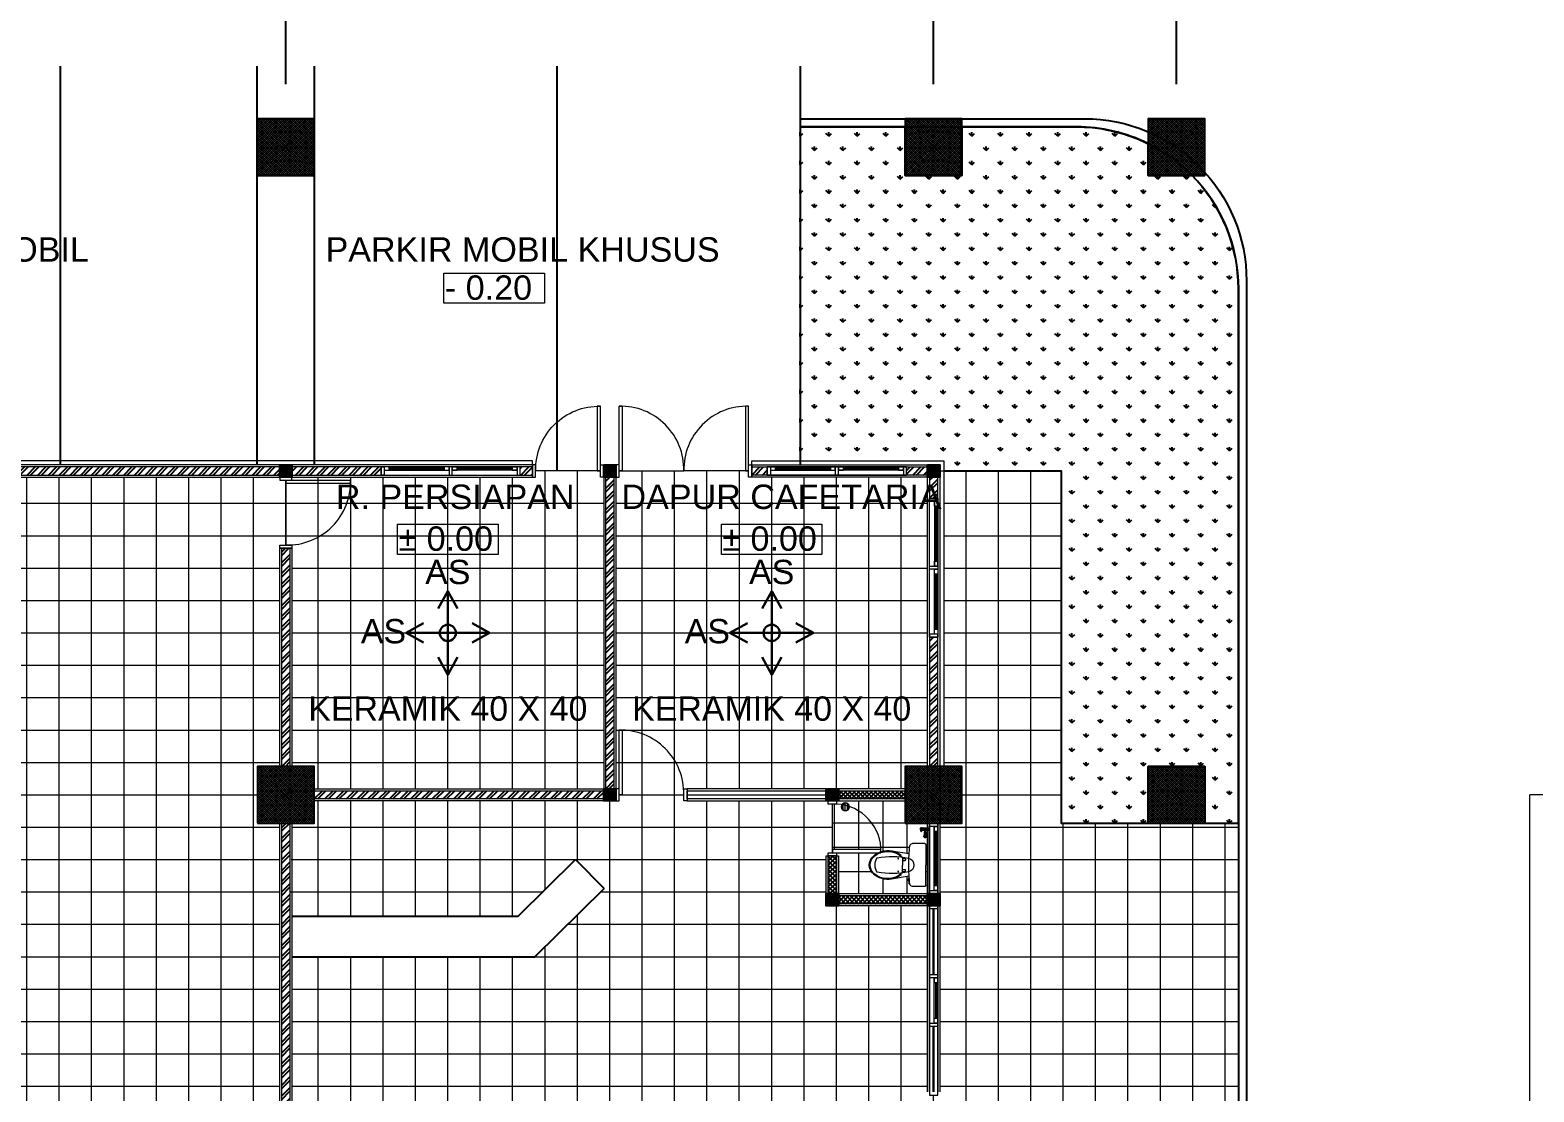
# Model space of a CAD drawing. Header units: inches. Extents: x 249 to 1192, y -18 to 440.
# Drawn here: x 458.35 to 476.92, y 261.92 to 275.04 of the extents above; entities that cross this region are included whole.
import ezdxf

# ---------------------------------------------------------------- set-up
doc = ezdxf.new("R2010")
doc.units = ezdxf.units.IN
doc.header["$MEASUREMENT"] = 0
for name, color, linetype, lineweight in [('ARSIR BETON', 8, 'Continuous', 0), ('DIMENSI', 85, 'Continuous', 20), ('DINDING', 6, 'Continuous', 0), ('DINDING2', 137, 'Continuous', 20), ('KACA', 141, 'Continuous', 30), ('keramik', 31, 'Continuous', 9), ('KERAMIKK', 142, 'Continuous', 5), ('kol', 1, 'Continuous', 30), ('KUSEN', 16, 'Continuous', 15), ('NOT', 7, 'Continuous', 9), ('SANITAIR', 6, 'Continuous', 9), ('TEXT (KET. RUANG)', 7, 'Continuous', 5)]:
    doc.layers.add(name, color=color, linetype=linetype, lineweight=lineweight)
for name, color, linetype in [('ARSIR DINDING', 64, 'Continuous'), ('FURNITURE', 11, 'Continuous'), ('KANSTEEN', 204, 'Continuous'), ('KENDARAAN', 9, 'Continuous'), ('KOLOM', 5, 'Continuous'), ('RUMPUT', 86, 'Continuous')]:
    doc.layers.add(name, color=color, linetype=linetype)
doc.styles.get("Standard").update_dxf_attribs({"font": 'arial.ttf'})
doc.dimstyles.new('UK. GDG PERTEMUAN', dxfattribs={"dimtxt": 0.5, "dimasz": 0.5, "dimexe": 0.5, "dimexo": 0.05, "dimgap": 0.1, "dimtad": 2, "dimdec": 0, "dimlfac": 100, "dimzin": 0, "dimdsep": 46, "dimtxsty": 'Standard', "dimblk": 'OBLIQUE', "dimcen": 0.09, "dimclrd": 8, "dimclre": 256, "dimclrt": 256, "dimadec": 0, "dimazin": 0, "dimtfac": 1, "dimtdec": 0, "dimtofl": 0, "dimtmove": 0, "dimatfit": 3, "dimldrblk": 'OBLIQUE', "dimfxl": 0, "dimtolj": 1, "dimtzin": 0, "dimarcsym": 0})
pattern_1 = [(0, (453.5073, 259.59204), (0, 0.4), []), (90, (453.5073, 259.59204), (-0.4, 2e-17), [])]

# ---------------------------------------------------------------- blocks, each defined once
blk = doc.blocks.new('K1')
at = {"layer": 'ARSIR BETON'}
h = blk.add_hatch(dxfattribs=at)
h.set_pattern_fill('ANSI37', color=256, scale=0.15, style=0)
h.set_pattern_definition([(45, (258.37489, 277.120751), (-0.01325825, 0.01325825), []), (135, (258.37489, 277.120751), (-0.01325825, -0.01325825), [])])
h.paths.add_polyline_path([(259.125, 277.171), (259.125, 277.871), (258.425, 277.871), (258.425, 277.171)])
at = {"layer": 'KOLOM'}
blk.add_lwpolyline([(258.425, 277.171), (259.125, 277.171), (259.125, 277.871), (258.425, 277.871)], close=True, dxfattribs=at)
for points in [[(258.725, 277.571), (258.825, 277.471)], [(258.725, 277.471), (258.825, 277.571)]]:
    blk.add_lwpolyline(points, dxfattribs=at)
blk = doc.blocks.new('ELV. %%p 0.00')
at = {"layer": 'TEXT (KET. RUANG)', "color": 1}
blk.add_lwpolyline([(129.653, 342.974), (130.895, 342.974), (130.895, 342.601), (129.653, 342.601)], close=True, dxfattribs=at)
at = {"layer": 'TEXT (KET. RUANG)'}
blk.add_text('%%P 0.00', height=0.3015, dxfattribs=at).set_placement((129.664, 342.645))
blk = doc.blocks.new('K2')
at = {"layer": 'ARSIR BETON'}
h = blk.add_hatch(dxfattribs=at)
h.set_pattern_fill('ANSI37', color=256, scale=0.1, style=0)
h.set_pattern_definition([(45, (-38.743626, 268.082874), (-0.0088388, 0.0088388), []), (135, (-38.743626, 268.082874), (-0.0088388, -0.0088388), [])])
h.paths.add_polyline_path([(-38.594, 268.233), (-38.744, 268.233), (-38.744, 268.083), (-38.594, 268.083)])
at = {"layer": 'KOLOM'}
blk.add_lwpolyline([(-38.744, 268.083), (-38.594, 268.083), (-38.594, 268.233), (-38.744, 268.233)], close=True, dxfattribs=at)
blk = doc.blocks.new('P1')
for points in [[(-56.664, 234.186), (-56.664, 234.986), (-56.624, 234.986), (-56.624, 234.186), (-56.664, 234.186)], [(-55.064, 234.186), (-55.064, 234.986), (-55.104, 234.986), (-55.104, 234.186), (-55.064, 234.186)], [(-56.664, 234.186), (-55.864, 234.186)], [(-55.064, 234.186), (-55.864, 234.186)]]:
    blk.add_lwpolyline(points)
for points in [[(-56.704, 234.111), (-56.664, 234.111), (-56.664, 234.261), (-56.704, 234.261)], [(-55.024, 234.111), (-55.064, 234.111), (-55.064, 234.261), (-55.024, 234.261)]]:
    blk.add_lwpolyline(points, close=True)
for centre, start, end in [((-56.644, 234.206), 358.5312, 91.4688), ((-55.084, 234.206), 88.5312, 181.4688)]:
    blk.add_arc(centre, 0.78, start, end)
blk = doc.blocks.new('P2')
for points in [[(278.943, 273.059), (278.943, 273.019), (279.093, 273.019), (279.093, 273.059)], [(278.943, 272.178), (278.943, 272.218), (279.093, 272.218), (279.093, 272.178)]]:
    blk.add_lwpolyline(points, close=True)
for points in [[(279.018, 273.019), (279.018, 272.219)], [(279.018, 273.019), (279.818, 273.019), (279.818, 272.979), (279.018, 272.979), (279.018, 273.019)]]:
    blk.add_lwpolyline(points)
blk.add_arc((279.038, 272.999), 0.78, 268.5312, 1.4688)
blk = doc.blocks.new('*X70')
at = {"color": 0}
for p, q in [((-1015, 2418), (-1013, 2418)), ((-1015, 2416), (-1013, 2416)), ((-1015, 2415), (-1013, 2415)), ((-1015, 2414), (-1013, 2414)), ((-1015, 2412), (-1013, 2412)), ((-1015, 2411), (-1013, 2411)), ((-1015, 2410), (-1013, 2410)), ((-1015, 2409), (-1013, 2409)), ((-1015, 2408), (-1013, 2408)), ((-1015, 2406), (-1013, 2406)), ((-1015, 2405), (-1013, 2405))]:
    blk.add_line(p, q, dxfattribs=at)
blk = doc.blocks.new('*X71')
at = {"color": 0}
for p, q in [((1009, 3570), (1016, 3570)), ((1010, 3569), (1017, 3569)), ((1011, 3568), (1017, 3568)), ((1011, 3566), (1018, 3566)), ((1012, 3565), (1018, 3565)), ((1012, 3564), (1018, 3564)), ((1012, 3562), (1018, 3562)), ((1012, 3561), (1019, 3561)), ((1012, 3560), (1019, 3560)), ((1013, 3559), (1019, 3559)), ((1013, 3558), (1019, 3558)), ((1013, 3556), (1019, 3556)), ((1013, 3555), (1019, 3555))]:
    blk.add_line(p, q, dxfattribs=at)
blk = doc.blocks.new('JET SHOWER TOTO 403SV3 ATAS')
for p, q in [((-159, 3064), (-273, 3064)), ((-272, 3071), (-272, 3057)), ((-272, 3071), (-270, 3071)), ((-272, 3057), (-270, 3057)), ((-270, 3071), (-269, 3074)), ((-270, 3071), (-270, 3057)), ((-270, 3057), (-269, 3043)), ((-259, 3084), (-258, 3084)), ((-259, 3034), (-258, 3034)), ((-258, 3084), (-258, 3034)), ((-258, 3069), (-249, 3069)), ((-258, 3059), (-249, 3059)), ((-249, 3070), (-244, 3077)), ((-249, 3070), (-249, 3064)), ((-249, 3057), (-249, 3064)), ((-249, 3057), (-244, 3051)), ((-244, 3075), (-244, 3053)), ((-237, 3076), (-237, 3051)), ((-237, 3075), (-237, 3075)), ((-237, 3075), (-236, 3075)), ((-237, 3052), (-236, 3052)), ((-227, 2967), (-226, 2974)), ((-221, 3064), (-221, 3079)), ((-221, 3064), (-221, 3034)), ((-221, 3034), (-211, 3034)), ((-218, 3025), (-217, 3038)), ((-206, 3039), (-216, 3039)), ((-211, 2958), (-211, 3037)), ((-211, 3034), (-211, 2993)), ((-211, 3013), (-211, 2975)), ((-211, 2968), (-211, 2994)), ((-205, 3075), (-193, 3075)), ((-203, 3025), (-205, 3038)), ((-203, 3075), (-193, 3075)), ((-203, 3052), (-193, 3052)), ((-182, 3018), (-198, 3017)), ((-195, 2967), (-195, 2974)), ((-188, 3085), (-193, 3075)), ((-193, 3075), (-193, 3052)), ((-188, 3042), (-193, 3052)), ((-187, 3058), (-176, 3069)), ((-187, 3069), (-176, 3058)), ((-185, 3086), (-185, 3043)), ((-184, 3088), (-182, 3088)), ((-184, 3040), (-182, 3040)), ((-182, 3102), (-182, 2943)), ((-182, 3074), (-167, 3074)), ((-182, 3073), (-166, 3073)), ((-182, 3054), (-166, 3054)), ((-182, 3053), (-167, 3053)), ((-166, 3073), (-167, 3074)), ((-167, 3074), (-167, 3053)), ((-166, 3054), (-167, 3053)), ((-166, 3073), (-166, 3054)), ((-182, 2970), (-195, 2971))]:
    blk.add_line(p, q)
for points in [[(-237, 3075, 0.114587), (-237, 3076, 0.103766), (-238, 3077, 0.091411), (-239, 3077, 0.084254), (-240, 3078, 0.084254), (-242, 3077, 0.091411), (-243, 3077, 0.103766), (-243, 3076, 0.114587), (-243, 3075, 0.114587), (-243, 3074, 0.103766), (-243, 3073, 0.091411), (-242, 3073, 0.084254), (-240, 3072, 0.084254), (-239, 3073, 0.091411), (-238, 3073, 0.103766), (-237, 3074, 0.114587)], [(-240, 3058, 0.164064), (-239, 3059, 0.105853), (-238, 3060, 0.069292), (-238, 3062, 0.055499), (-237, 3064, 0.055499), (-238, 3066, 0.069292), (-238, 3068, 0.105853), (-239, 3069, 0.164064), (-240, 3069, 0.164064), (-241, 3069, 0.105853), (-242, 3068, 0.069292), (-243, 3066, 0.055499), (-243, 3064, 0.055499), (-243, 3062, 0.069292), (-242, 3060, 0.105853), (-241, 3059, 0.164064)], [(-237, 3052, -0.114587), (-237, 3051, -0.103766), (-238, 3051, -0.091411), (-239, 3050, -0.084254), (-240, 3050, -0.084254), (-242, 3050, -0.091411), (-243, 3051, -0.103766), (-243, 3051, -0.114587), (-243, 3052, -0.114587), (-243, 3053, -0.103766), (-243, 3054, -0.091411), (-242, 3055, -0.084254), (-240, 3055, -0.084254), (-239, 3055, -0.091411), (-238, 3054, -0.103766), (-237, 3053, -0.114587)], [(-225, 2965, 0.244063), (-224, 2964, 0.082589), (-221, 2962, 0.040895), (-216, 2962, 0.030051), (-211, 2961, 0.030051), (-205, 2962, 0.040895), (-201, 2962, 0.082589), (-197, 2964, 0.244063), (-197, 2965, 0.244063), (-197, 2966, 0.082589), (-201, 2968, 0.040895), (-205, 2969, 0.030051), (-211, 2969, 0.030051), (-216, 2969, 0.040895), (-221, 2968, 0.082589), (-224, 2966, 0.244063)], [(-222, 2965, 0.063482), (-221, 2965, 0.076525), (-221, 2965, 0.107139), (-221, 2965, 0.147244), (-221, 2965, 0.147244), (-221, 2965, 0.107139), (-221, 2966, 0.076525), (-221, 2966, 0.063482), (-222, 2966, 0.063482), (-222, 2966, 0.076525), (-222, 2966, 0.107139), (-222, 2965, 0.147244), (-223, 2965, 0.147244), (-222, 2965, 0.107139), (-222, 2965, 0.076525), (-222, 2965, 0.063482)], [(-217, 2967, 0.063482), (-217, 2967, 0.076525), (-216, 2967, 0.107139), (-216, 2967, 0.147244), (-216, 2967, 0.147244), (-216, 2967, 0.107139), (-216, 2968, 0.076525), (-217, 2968, 0.063482), (-217, 2968, 0.063482), (-217, 2968, 0.076525), (-217, 2968, 0.107139), (-218, 2967, 0.147244), (-218, 2967, 0.147244), (-218, 2967, 0.107139), (-217, 2967, 0.076525), (-217, 2967, 0.063482)], [(-216, 2962, 0.063482), (-216, 2962, 0.076525), (-216, 2963, 0.107139), (-216, 2963, 0.147244), (-216, 2963, 0.147244), (-216, 2963, 0.107139), (-216, 2963, 0.076525), (-216, 2963, 0.063482), (-216, 2963, 0.063482), (-217, 2963, 0.076525), (-217, 2963, 0.107139), (-217, 2963, 0.147244), (-217, 2963, 0.147244), (-217, 2963, 0.107139), (-217, 2963, 0.076525), (-217, 2962, 0.063482)], [(-211, 2968, 0.063482), (-210, 2968, 0.076525), (-210, 2968, 0.107139), (-210, 2968, 0.147244), (-210, 2968, 0.147244), (-210, 2968, 0.107139), (-210, 2968, 0.076525), (-210, 2969, 0.063482), (-211, 2969, 0.063482), (-211, 2969, 0.076525), (-211, 2968, 0.107139), (-211, 2968, 0.147244), (-212, 2968, 0.147244), (-211, 2968, 0.107139), (-211, 2968, 0.076525), (-211, 2968, 0.063482)], [(-211, 2965, 0.063482), (-210, 2965, 0.076525), (-210, 2965, 0.107139), (-210, 2965, 0.147244), (-210, 2965, 0.147244), (-210, 2965, 0.107139), (-210, 2965, 0.076525), (-210, 2966, 0.063482), (-211, 2966, 0.063482), (-211, 2966, 0.076525), (-211, 2965, 0.107139), (-212, 2965, 0.147244), (-212, 2965, 0.147244), (-212, 2965, 0.107139), (-211, 2965, 0.076525), (-211, 2965, 0.063482)], [(-211, 2962, 0.063482), (-210, 2962, 0.076525), (-210, 2962, 0.107139), (-210, 2962, 0.147244), (-210, 2962, 0.147244), (-210, 2962, 0.107139), (-210, 2962, 0.076525), (-210, 2963, 0.063482), (-211, 2963, 0.063482), (-211, 2963, 0.076525), (-211, 2962, 0.107139), (-212, 2962, 0.147244), (-212, 2962, 0.147244), (-212, 2962, 0.107139), (-211, 2962, 0.076525), (-211, 2962, 0.063482)], [(-206, 2967, 0.063482), (-205, 2967, 0.076525), (-205, 2967, 0.107139), (-205, 2967, 0.147244), (-205, 2968, 0.147244), (-205, 2968, 0.107139), (-205, 2968, 0.076525), (-205, 2968, 0.063482), (-206, 2968, 0.063482), (-206, 2968, 0.076525), (-206, 2968, 0.107139), (-206, 2968, 0.147244), (-206, 2968, 0.147244), (-206, 2967, 0.107139), (-206, 2967, 0.076525), (-206, 2967, 0.063482)], [(-205, 2962, 0.063482), (-204, 2962, 0.076525), (-204, 2962, 0.107139), (-204, 2963, 0.147244), (-204, 2963, 0.147244), (-204, 2963, 0.107139), (-204, 2963, 0.076525), (-204, 2963, 0.063482), (-205, 2963, 0.063482), (-205, 2963, 0.076525), (-205, 2963, 0.107139), (-205, 2963, 0.147244), (-206, 2963, 0.147244), (-205, 2963, 0.107139), (-205, 2962, 0.076525), (-205, 2962, 0.063482)], [(-200, 2965, 0.063482), (-199, 2965, 0.076525), (-199, 2965, 0.107139), (-199, 2965, 0.147244), (-199, 2965, 0.147244), (-199, 2965, 0.107139), (-199, 2965, 0.076525), (-199, 2966, 0.063482), (-200, 2966, 0.063482), (-200, 2966, 0.076525), (-200, 2965, 0.107139), (-200, 2965, 0.147244), (-200, 2965, 0.147244), (-200, 2965, 0.107139), (-200, 2965, 0.076525), (-200, 2965, 0.063482)]]:
    blk.add_lwpolyline(points, format="xyb", close=True)
for points in [[(-211, 2978, 0.026666), (-217, 2977, 0.036581), (-222, 2977, 0.076377), (-226, 2975, 0.258801), (-226, 2974, 0.258801)], [(-195, 2974, 0.258801), (-196, 2975, 0.076377), (-200, 2977, 0.036581), (-204, 2977, 0.026666), (-211, 2978, 0.026666)], [(-211, 2971, 0.032506), (-217, 2971, 0.043954), (-222, 2970, 0.086557), (-226, 2968, 0.234077), (-227, 2967, 0.2316), (-226, 2965, 0.086557)], [(-211, 2971, -0.032506), (-204, 2971, -0.043954), (-200, 2970, -0.086557), (-196, 2968, -0.234077), (-195, 2967, -0.2316), (-196, 2965, -0.086557)]]:
    blk.add_lwpolyline(points, format="xyb")
for centre, radius, start, end in [((-260, 3064), 13.7, 149.2436, 210.7564), ((-259, 3074), 10, 90, 175.6013), ((-259, 3044), 10, 182.4896, 270), ((-240, 3075), 4.1, 25.3162, 148.8598), ((-240, 3053), 4.1, 211.1402, 334.6838), ((-236, 3085), 10, 270, 282.1793), ((-236, 3042), 10, 77.8207, 90), ((-219, 3008), 69, 77.8207, 102.1793), ((-219, 3119), 69, 257.8207, 282.1793), ((-26, 2981), 200, 169.0492, 182.1525), ((-221, 3018), 2, 99.9639, 169.0492), ((-211, 2961), 60, 79.7178, 99.9639), ((-229, 3026), 11.4, 327.9833, 355.2467), ((-216, 3038), 1, 90, 173.6667), ((-206, 3038), 1, 6.3333, 90), ((-203, 3085), 10, 257.8207, 270), ((-203, 3042), 10, 90, 102.1793), ((-192, 3026), 11.4, 184.7533, 212.0167), ((-201, 3018), 2, 10.9508, 80.0361), ((-395, 2981), 200, 357.8475, 10.9508), ((-184, 3083), 5, 90, 152.5256), ((-184, 3045), 5, 207.4744, 270), ((-216, 2977), 15.5, 231.5493, 261.7809), ((-205, 2977), 15.5, 278.2191, 308.4507)]:
    blk.add_arc(centre, radius, start, end)
at = {"color": 7}
blk.add_blockref('*X70', (744, 653), dxfattribs=at)
at = {"rotation": 90}
blk.add_blockref('*X71', (3344, 1959), dxfattribs=at)
at = {"xscale": -1, "rotation": 270}
blk.add_blockref('*X71', (-3766, 1959), dxfattribs=at)
blk = doc.blocks.new('KLO TOTO C438 ATAS')
for p, q in [((373.9, 174.6), (373.9, 108.7)), ((375.9, 167.7), (375.9, 142.7)), ((377.4, 169.2), (392.6, 169.2)), ((396.6, 156.4), (418.2, 160)), ((401.3, 150.3), (401.3, 148.6)), ((405, 150.6), (401.6, 150.6)), ((405, 152), (405, 142.7)), ((406.9, 153.8), (406.9, 154.9)), ((375.9, 117.7), (375.9, 142.7)), ((401.3, 135.1), (401.3, 136.8)), ((405, 148.3), (401.6, 148.3)), ((405, 137.1), (401.6, 137.1)), ((405, 134.8), (401.6, 134.8)), ((405, 133.4), (405, 142.7)), ((406.9, 131.6), (406.9, 130.5)), ((377.4, 116.2), (392.6, 116.2)), ((395.7, 119.3), (396.5, 119.3)), ((396.1, 123.1), (397.4, 123.1)), ((396.4, 125.8), (397.4, 125.8)), ((396.6, 129), (418.2, 125.4)), ((396.8, 123.1), (396.8, 119.6)), ((397.7, 123.4), (397.7, 125.5))]:
    blk.add_line(p, q)
for centre in [(410.1, 150.7), (410.1, 134.7)]:
    blk.add_circle(centre, 0.55)
for centre, radius, start, end in [((377.4, 167.7), 1.5, 90, 180), ((392.6, 166.2), 3.05, 6.7334, 90), ((399.5, 142.7), 8.88, 104.9108, 180), ((191.4, 142.4), 205.7, 0.0873, 6.7334), ((417.3, 46), 107.2, 79.9791, 100.8031), ((401.6, 150.3), 0.307, 90, 180), ((405.3, 152), 0.307, 134.0644, 180), ((423.1, 133.6), 25.9, 48.6009, 134.0644), ((407.2, 154.9), 0.307, 126.6134, 180), ((423, 133.6), 26.9, 100.3333, 126.6134), ((423, 133.6), 26.9, 48.6516, 100.3333), ((435.7, 150.6), 1, 25.7984, 76.6744), ((419.5, 142.7), 19.1, 360, 25.7984), ((431.6, 142.9), 13.2, 359.2877, 49.9182), ((431.6, 142.9), 14.2, 359.2877, 49.9182), ((399.5, 142.7), 8.88, 180, 255.0892), ((191.4, 143), 205.7, 353.2666, 359.9127), ((417.3, 240), 107.8, 259.2559, 279.9618), ((401.6, 148.6), 0.307, 180, 270), ((401.6, 136.8), 0.307, 90, 180), ((401.6, 135.1), 0.307, 180, 270), ((405.3, 133.4), 0.307, 180, 225.9356), ((423.1, 151.8), 25.9, 225.9356, 311.3991), ((407.2, 130.5), 0.307, 180, 233.3866), ((423, 151.8), 26.9, 233.3866, 259.7059), ((423, 151.8), 26.9, 259.7059, 311.3484), ((435.7, 134.8), 1, 283.3256, 334.2016), ((419.5, 142.7), 19.1, 334.2016, 0), ((431.6, 142.5), 13.2, 310.0818, 0.7123), ((431.6, 142.5), 14.2, 310.0818, 0.7123), ((377.4, 117.7), 1.5, 180, 270), ((392.6, 119.3), 3.05, 270, 353.2666), ((396.5, 119.6), 0.307, 270, 0), ((397.4, 125.5), 0.307, 0, 90), ((397.4, 123.4), 0.307, 270, 0)]:
    blk.add_arc(centre, radius, start, end)
blk = doc.blocks.new('*X38')
at = {"color": 0}
for p, q in [((18.491, 19.193), (18.579, 19.193)), ((18.499, 19.218), (18.572, 19.218)), ((18.499, 19.168), (18.572, 19.168))]:
    blk.add_line(p, q, dxfattribs=at)
blk = doc.blocks.new('SFLOOR')
for radius in [0.05, 0.0442]:
    blk.add_circle((0, 0), radius)
blk.add_blockref('*X38', (-18.535, -19.193))
blk = doc.blocks.new('p toilet')
at = {"layer": 'KUSEN'}
for points in [[(611.218, 191.392), (611.218, 191.992), (611.178, 191.992), (611.178, 191.392)], [(610.618, 191.342), (610.578, 191.342), (610.578, 191.442), (610.618, 191.442)], [(611.258, 191.342), (611.218, 191.342), (611.218, 191.442), (611.258, 191.442)]]:
    blk.add_lwpolyline(points, close=True, dxfattribs=at)
blk.add_lwpolyline([(611.218, 191.392), (610.618, 191.392)], dxfattribs=at)
blk.add_arc((611.198, 191.412), 0.581, 88.0266, 176.9943, dxfattribs=at)
blk = doc.blocks.new('_Oblique')
at = {"color": 0, "linetype": 'ByBlock', "lineweight": -2}
blk.add_line((-0.5, -0.5), (0.5, 0.5), dxfattribs=at)
blk = doc.blocks.new('*D455')
at = {"layer": 'DEFPOINTS', "color": 0}
for p in [(461.507, 276.774), (461.507, 274.32), (469.507, 274.32)]:
    blk.add_point(p, dxfattribs=at)
at = {"layer": 'DIMENSI', "lineweight": -2}
for p, q in [((461.507, 274.37), (461.507, 277.274)), ((469.507, 274.37), (469.507, 277.274))]:
    blk.add_line(p, q, dxfattribs=at)
at = {"layer": 'DIMENSI', "color": 8, "lineweight": -2}
blk.add_line((469.507, 276.774), (461.507, 276.774), dxfattribs=at)
at = {"layer": 'DIMENSI', "color": 8, "lineweight": -2, "xscale": 0.5, "yscale": 0.5, "zscale": 0.5, "rotation": 180}
blk.add_blockref('_Oblique', (461.507, 276.774), dxfattribs=at)
at = {"layer": 'DIMENSI', "color": 8, "lineweight": -2, "xscale": 0.5, "yscale": 0.5, "zscale": 0.5}
blk.add_blockref('_Oblique', (469.507, 276.774), dxfattribs=at)
at = {"layer": 'DIMENSI', "insert": (465.507, 277.129), "char_height": 0.5, "attachment_point": 5}
blk.add_mtext('\\A1;800.0', dxfattribs=at)
blk = doc.blocks.new('*D456')
at = {"layer": 'DEFPOINTS', "color": 0}
for p in [(453.507, 276.774), (453.507, 274.32), (461.507, 274.32)]:
    blk.add_point(p, dxfattribs=at)
at = {"layer": 'DIMENSI', "lineweight": -2}
for p, q in [((453.507, 274.37), (453.507, 277.274)), ((461.507, 274.37), (461.507, 277.274))]:
    blk.add_line(p, q, dxfattribs=at)
at = {"layer": 'DIMENSI', "color": 8, "lineweight": -2}
blk.add_line((461.507, 276.774), (453.507, 276.774), dxfattribs=at)
at = {"layer": 'DIMENSI', "color": 8, "lineweight": -2, "xscale": 0.5, "yscale": 0.5, "zscale": 0.5, "rotation": 180}
blk.add_blockref('_Oblique', (453.507, 276.774), dxfattribs=at)
at = {"layer": 'DIMENSI', "color": 8, "lineweight": -2, "xscale": 0.5, "yscale": 0.5, "zscale": 0.5}
blk.add_blockref('_Oblique', (461.507, 276.774), dxfattribs=at)
at = {"layer": 'DIMENSI', "insert": (457.507, 277.129), "char_height": 0.5, "attachment_point": 5}
blk.add_mtext('\\A1;800.0', dxfattribs=at)
blk = doc.blocks.new('*D457')
at = {"layer": 'DEFPOINTS', "color": 0}
for p in [(480.507, 276.774), (472.507, 274.32), (480.507, 274.32)]:
    blk.add_point(p, dxfattribs=at)
at = {"layer": 'DIMENSI', "lineweight": -2}
for p, q in [((472.507, 274.37), (472.507, 277.274)), ((480.507, 274.37), (480.507, 277.274))]:
    blk.add_line(p, q, dxfattribs=at)
at = {"layer": 'DIMENSI', "color": 8, "lineweight": -2}
blk.add_line((472.507, 276.774), (480.507, 276.774), dxfattribs=at)
at = {"layer": 'DIMENSI', "color": 8, "lineweight": -2, "xscale": 0.5, "yscale": 0.5, "zscale": 0.5, "rotation": 180}
blk.add_blockref('_Oblique', (472.507, 276.774), dxfattribs=at)
at = {"layer": 'DIMENSI', "color": 8, "lineweight": -2, "xscale": 0.5, "yscale": 0.5, "zscale": 0.5}
blk.add_blockref('_Oblique', (480.507, 276.774), dxfattribs=at)
at = {"layer": 'DIMENSI', "insert": (476.507, 277.129), "char_height": 0.5, "attachment_point": 5}
blk.add_mtext('\\A1;800.0', dxfattribs=at)
blk = doc.blocks.new('*D459')
at = {"layer": 'DEFPOINTS', "color": 0}
for p in [(469.507, 276.774), (469.507, 274.32), (472.507, 274.32)]:
    blk.add_point(p, dxfattribs=at)
at = {"layer": 'DIMENSI', "lineweight": -2}
for p, q in [((469.507, 274.37), (469.507, 277.274)), ((472.507, 274.37), (472.507, 277.274))]:
    blk.add_line(p, q, dxfattribs=at)
at = {"layer": 'DIMENSI', "color": 8, "lineweight": -2}
blk.add_line((472.507, 276.774), (469.507, 276.774), dxfattribs=at)
at = {"layer": 'DIMENSI', "color": 8, "lineweight": -2, "xscale": 0.5, "yscale": 0.5, "zscale": 0.5, "rotation": 180}
blk.add_blockref('_Oblique', (469.507, 276.774), dxfattribs=at)
at = {"layer": 'DIMENSI', "color": 8, "lineweight": -2, "xscale": 0.5, "yscale": 0.5, "zscale": 0.5}
blk.add_blockref('_Oblique', (472.507, 276.774), dxfattribs=at)
at = {"layer": 'DIMENSI', "insert": (471.007, 277.129), "char_height": 0.5, "attachment_point": 5}
blk.add_mtext('\\A1;300.0', dxfattribs=at)

msp = doc.modelspace()

# ---------------------------------------------------------------- hatches: boundary and pattern name
at = {"layer": 'ARSIR DINDING'}
h = msp.add_hatch(dxfattribs=at)
h.set_pattern_fill('ANSI32', color=256, scale=0.25, style=0)
h.set_pattern_definition([(45, (445.58243, 269.54204), (-0.06629126, 0.06629126), []), (45, (445.62663, 269.54204), (-0.06629126, 0.06629126), [])])
h.paths.add_polyline_path([(464.402, 269.642), (464.402, 269.542), (464.552, 269.542), (464.552, 269.642)])
h.paths.add_polyline_path([(462.6816, 269.542), (462.6816, 269.642), (445.5824, 269.642), (445.5824, 269.542)])
h = msp.add_hatch(dxfattribs=at)
h.set_pattern_fill('ANSI32', color=256, scale=0.25, style=0)
h.set_pattern_definition([(45, (465.45718, 265.66704), (-0.0662913, 0.0662913), []), (45, (465.50137, 265.66704), (-0.0662913, 0.0662913), [])])
h.paths.add_polyline_path([(465.4572, 269.517), (465.5572, 269.517), (465.5572, 265.667), (465.4572, 265.667)])
h = msp.add_hatch(dxfattribs=at)
h.set_pattern_fill('ANSI32', color=256, scale=0.25, style=0)
h.set_pattern_definition([(45, (467.26218, 269.54204), (-0.0662913, 0.0662913), []), (45, (467.30637, 269.54204), (-0.0662913, 0.0662913), [])])
h.paths.add_polyline_path([(467.4526, 269.642), (467.2622, 269.642), (467.2622, 269.542), (467.4526, 269.542)])
h.paths.add_polyline_path([(469.4322, 269.642), (469.173, 269.642), (469.173, 269.542), (469.4322, 269.542)])
h = msp.add_hatch(dxfattribs=at)
h.set_pattern_fill('ANSI32', color=256, scale=0.25, style=0)
h.set_pattern_definition([(45, (469.45718, 265.94255), (-0.0662913, 0.0662913), []), (45, (469.50137, 265.94255), (-0.0662913, 0.0662913), [])])
h.paths.add_polyline_path([(469.5572, 267.5374), (469.4572, 267.5374), (469.4572, 265.9426), (469.5572, 265.9426)])
h.paths.add_polyline_path([(469.5572, 269.517), (469.4572, 269.517), (469.4572, 269.2578), (469.5572, 269.2578)])
h = msp.add_hatch(dxfattribs=at)
h.set_pattern_fill('ANSI32', color=256, scale=0.25, style=0)
h.set_pattern_definition([(45, (461.45718, 265.9423), (-0.0662913, 0.0662913), []), (45, (461.50137, 265.9423), (-0.0662913, 0.0662913), [])])
h.paths.add_polyline_path([(461.4572, 268.6368), (461.5572, 268.6368), (461.5572, 265.9423), (461.4572, 265.9423)])
h = msp.add_hatch(dxfattribs=at)
h.set_pattern_fill('ANSI32', color=256, scale=0.25, style=0)
h.set_pattern_definition([(45, (461.85718, 265.54204), (-0.0662913, 0.0662913), []), (45, (461.90137, 265.54204), (-0.0662913, 0.0662913), [])])
h.paths.add_polyline_path([(461.8572, 265.642), (465.4322, 265.642), (465.4322, 265.542), (461.8572, 265.542)])
h = msp.add_hatch(dxfattribs=at)
h.set_pattern_fill('ANSI37', color=256, scale=0.3, style=0)
h.set_pattern_definition([(45, (468.2066, 264.246787), (-0.0265165, 0.0265165), []), (135, (468.2066, 264.246787), (-0.0265165, -0.0265165), [])])
h.paths.add_polyline_path([(469.4322, 264.2468), (468.3316, 264.2468), (468.3316, 264.3468), (469.4322, 264.3468)])
h.paths.add_polyline_path([(468.3066, 264.3718), (468.2066, 264.3718), (468.2066, 264.837), (468.3066, 264.837)])
h.paths.add_polyline_path([(469.1572, 265.542), (468.3316, 265.542), (468.3316, 265.642), (469.1572, 265.642)])
h = msp.add_hatch(dxfattribs=at)
h.set_pattern_fill('ANSI32', color=256, scale=0.25, style=0)
h.set_pattern_definition([(45, (461.45692, 249.9423), (-0.06629126, 0.06629126), []), (45, (461.50112, 249.9423), (-0.06629126, 0.06629126), [])])
h.paths.add_polyline_path([(465.432, 254.5423), (461.5819, 254.5423), (461.5819, 254.6423), (465.432, 254.6423)])
h.paths.add_polyline_path([(461.5569, 249.9423), (461.4569, 249.9423), (461.4569, 265.2423), (461.5569, 265.2423)])
at = {"layer": 'keramik', "ltscale": 0.1}
h = msp.add_hatch(dxfattribs=at)
h.set_pattern_fill('_USER', color=256, scale=0.4, style=0, double=1, pattern_type=0)
h.set_pattern_definition(pattern_1)
h.paths.add_polyline_path([(469.6322, 269.592), (471.0817, 269.592), (471.0817, 265.2426), (473.2714, 265.2426), (473.2714, 257.9426), (472.1572, 257.9426), (472.1572, 257.3431), (471.0817, 257.3431), (471.0817, 247.2426), (468.3067, 247.2426), (468.3067, 247.0926), (454.9582, 247.0926), (454.9582, 245.8426), (453.8585, 245.8426), (453.8585, 241.1426), (452.9577, 241.1426), (452.9577, 240.9426), (446.0579, 240.9426), (446.0579, 241.1426), (445.1574, 241.1426), (445.1574, 249.242), (445.8574, 249.242), (445.8574, 249.517), (448.0677, 249.517), (448.0677, 249.267), (448.6677, 249.267), (448.6677, 249.517), (448.7077, 249.517), (448.7077, 249.592), (450.3077, 249.592), (450.3077, 249.517), (450.3477, 249.517), (450.3477, 249.267), (450.9477, 249.267), (450.9477, 249.517), (453.1574, 249.517), (453.1574, 249.242), (453.8574, 249.242), (453.8574, 249.517), (456.0673, 249.517), (456.0673, 249.267), (456.6673, 249.267), (456.6673, 249.517), (456.7073, 249.517), (456.7073, 249.592), (458.3073, 249.592), (458.3073, 249.517), (458.3473, 249.517), (458.3473, 249.267), (458.9473, 249.267), (458.9473, 249.517), (461.1572, 249.517), (461.1572, 249.2423), (461.8572, 249.2423), (461.8572, 249.517), (462.8446, 249.517), (462.8446, 249.592), (464.4446, 249.592), (464.4446, 249.517), (466.5321, 249.517), (466.5321, 249.592), (468.1321, 249.592), (468.1321, 249.517), (469.1572, 249.517), (469.1572, 249.2426), (469.8572, 249.2426), (469.8572, 249.9426), (469.5822, 249.9426), (469.5822, 257.2426), (469.8572, 257.2426), (469.8572, 257.9426), (469.5822, 257.9426), (469.5822, 260.2822), (469.5072, 260.2822), (469.5072, 261.8822), (469.5822, 261.8822), (469.5822, 265.2426), (469.8572, 265.2426), (469.8572, 265.9426), (469.6322, 265.9426)])
h = msp.add_hatch(dxfattribs=at)
h.set_pattern_fill('_USER', color=256, scale=0.4, style=0, double=1, pattern_type=0)
h.set_pattern_definition(pattern_1)
h.paths.add_polyline_path([(445.8574, 249.667), (448.7077, 249.667), (448.7077, 249.592), (450.3077, 249.592), (450.3077, 249.667), (453.1574, 249.667), (453.1574, 249.942), (453.8574, 249.942), (453.8574, 249.667), (456.7073, 249.667), (456.7073, 249.592), (458.3073, 249.592), (458.3073, 249.667), (461.1572, 249.667), (461.1572, 249.9423), (461.4319, 249.9423), (461.4319, 257.2423), (461.1572, 257.2423), (461.1572, 257.9423), (461.4319, 257.9423), (461.4319, 265.2423), (461.1572, 265.2423), (461.1572, 265.9423), (461.4322, 265.9423), (461.4322, 268.6768), (461.5072, 268.677), (461.5072, 269.477), (461.4322, 269.477), (461.4322, 269.517), (445.5824, 269.517), (445.5824, 265.942), (445.8574, 265.942), (445.8574, 265.242), (445.5824, 265.242), (445.5824, 257.942), (445.8574, 257.942), (445.8574, 257.242), (445.5824, 257.242), (445.5824, 249.942), (445.8574, 249.942)])
h = msp.add_hatch(dxfattribs=at)
h.set_pattern_fill('_USER', color=256, scale=0.4, style=0, double=1, pattern_type=0)
h.set_pattern_definition([(0, (463.50718, 267.59204), (0, 0.4), []), (90, (463.50718, 267.59204), (-0.4, 2e-17), [])])
h.paths.add_polyline_path([(461.5072, 268.6768), (461.5072, 269.477), (461.5822, 269.477), (461.5822, 269.517), (464.592, 269.517), (464.592, 269.592), (465.3922, 269.592), (465.3922, 269.517), (465.4322, 269.517), (465.4322, 265.667), (461.8572, 265.667), (461.8572, 265.9423), (461.5822, 265.9423), (461.5822, 268.6768)])
h = msp.add_hatch(dxfattribs=at)
h.set_pattern_fill('_USER', color=256, scale=0.4, style=0, double=1, pattern_type=0)
h.set_pattern_definition([(0, (467.50718, 267.59204), (0, 0.4), []), (90, (467.50718, 267.59204), (-0.4, 2e-17), [])])
h.paths.add_polyline_path([(465.5822, 269.517), (465.6222, 269.517), (465.6222, 269.592), (467.2222, 269.592), (467.2222, 269.517), (469.4322, 269.517), (469.4322, 265.9426), (469.1572, 265.9426), (469.1572, 265.667), (466.4224, 265.667), (466.4224, 265.592), (465.6222, 265.592), (465.6222, 265.667), (465.5822, 265.667)])
h = msp.add_hatch(dxfattribs=at)
h.set_pattern_fill('_USER', color=256, scale=0.4, style=0, double=1, pattern_type=0)
h.set_pattern_definition([(0, (465.50705, 257.59204), (0, 0.4), []), (90, (465.50705, 257.59204), (-0.4, 2e-17), [])])
h.paths.add_polyline_path([(461.8572, 265.517), (465.6222, 265.517), (465.6222, 265.592), (466.4224, 265.592), (466.4224, 265.517), (468.2066, 265.517), (468.2066, 265.477), (468.2566, 265.477), (468.2566, 264.877), (468.2066, 264.877), (468.2066, 264.837), (468.1816, 264.837), (468.1816, 264.2218), (469.4322, 264.2218), (469.4322, 261.8822), (469.5072, 261.8822), (469.5072, 260.2822), (469.4322, 260.2822), (469.4322, 257.9426), (469.1572, 257.9426), (469.1572, 257.2426), (469.4322, 257.2426), (469.4322, 249.9426), (469.1572, 249.9426), (469.1572, 249.667), (468.1321, 249.667), (468.1321, 249.592), (466.5321, 249.592), (466.5321, 249.667), (464.4446, 249.667), (464.4446, 249.592), (462.8446, 249.592), (462.8446, 249.667), (461.8572, 249.667), (461.8572, 249.9423), (461.5819, 249.9423), (461.5819, 254.5173), (465.582, 254.5173), (465.582, 254.6673), (461.5819, 254.6673), (461.5819, 257.2423), (461.8572, 257.2423), (461.8572, 257.9423), (461.5819, 257.9423), (461.5819, 263.592), (464.5819, 263.592), (465.4359, 264.4351), (465.0847, 264.7909), (464.3767, 264.092), (461.5569, 264.092), (461.5819, 265.2423), (461.8572, 265.2423)])
at = {"layer": 'RUMPUT'}
h = msp.add_hatch(dxfattribs=at)
h.set_pattern_fill('GRASS', color=256, scale=0.25, style=0)
h.set_pattern_definition([(90, (467.85718, 265.24255), (-0.1767767, 0.1767767), [0.046875, -0.3066784]), (45, (467.85718, 265.24255), (-0.176777, 0.176777), [0.046875, -0.203125]), (135, (467.85718, 265.24255), (-0.176777, -0.176777), [0.046875, -0.203125])])
h.paths.add_polyline_path([(471.0817, 269.592), (471.0817, 265.2426), (472.1572, 265.2426), (472.1572, 265.9426), (472.8572, 265.9426), (472.8572, 265.2426), (473.2714, 265.2426), (473.2714, 271.842, 0.1964078), (472.6992, 273.2426), (472.1572, 273.2426), (472.1572, 273.6352, 0.1152104), (471.2714, 273.842), (469.8572, 273.842), (469.8572, 273.2426), (469.1572, 273.2426), (469.1572, 273.842), (467.8572, 273.842), (467.8572, 269.717), (469.5822, 269.717), (469.6322, 269.717), (469.6322, 269.592)])

# ---------------------------------------------------------------- linework, layer by layer
at = {"layer": 'DINDING'}
msp.add_line((471.0817, 269.592), (471.0817, 265.2426), dxfattribs=at)
for points in [[(464.552, 269.667), (464.552, 269.717), (445.4324, 269.717), (445.3824, 269.717), (445.3824, 249.942)], [(467.2622, 269.667), (467.2622, 269.717), (469.5822, 269.717), (469.6322, 269.717), (469.6322, 265.9426)], [(465.4322, 269.592), (465.4322, 265.592)], [(465.5822, 269.592), (465.5822, 265.592)], [(469.4322, 261.9222), (469.4322, 269.517), (469.5822, 269.517), (469.5822, 261.9222)], [(469.5072, 269.592), (471.0817, 269.592)], [(476.8714, 257.2431), (476.8714, 265.5926)], [(480.1572, 265.5926), (476.8714, 265.5926)], [(473.2714, 257.9426), (473.2714, 265.2426), (471.0817, 265.2426)]]:
    msp.add_lwpolyline(points, dxfattribs=at)
for points in [[(445.5824, 269.517), (464.552, 269.517), (464.552, 269.667), (445.5824, 269.667)], [(467.2622, 269.667), (469.4322, 269.667), (469.4322, 269.517), (467.2622, 269.517)], [(461.5822, 265.9423), (461.4322, 265.9423), (461.4322, 268.6368), (461.5822, 268.6368)], [(465.4322, 265.517), (461.8572, 265.517), (461.8572, 265.667), (465.4322, 265.667)], [(466.4624, 265.517), (469.1572, 265.517), (469.1572, 265.667), (466.4624, 265.667)], [(461.4319, 265.2423), (461.5819, 265.2423), (461.5819, 249.9423), (461.4319, 249.9423)], [(468.3316, 264.3718), (468.1816, 264.3718), (468.1816, 264.837), (468.3316, 264.837)], [(468.3316, 264.3718), (469.4322, 264.3718), (469.4322, 264.2218), (468.3316, 264.2218)]]:
    msp.add_lwpolyline(points, close=True, dxfattribs=at)
at = {"layer": 'DINDING2'}
for points in [[(445.5824, 269.542), (464.552, 269.542), (464.552, 269.642), (445.5824, 269.642)], [(465.4572, 269.517), (465.5572, 269.517), (465.5572, 265.667), (465.4572, 265.667)], [(467.2622, 269.642), (469.4322, 269.642), (469.4322, 269.542), (467.2622, 269.542)], [(469.5572, 269.517), (469.4572, 269.517), (469.4572, 269.2578), (469.5572, 269.2578)], [(461.4572, 268.6368), (461.5572, 268.6368), (461.5572, 265.9423), (461.4572, 265.9423)], [(469.5572, 267.5374), (469.4572, 267.5374), (469.4572, 265.9426), (469.5572, 265.9426)], [(461.8572, 265.642), (465.4322, 265.642), (465.4322, 265.542), (461.8572, 265.542)], [(468.1816, 265.542), (466.4624, 265.542), (466.4624, 265.642), (468.1816, 265.642)], [(469.1572, 265.542), (468.3316, 265.542), (468.3316, 265.642), (469.1572, 265.642)], [(461.5569, 249.9423), (461.4569, 249.9423), (461.4569, 265.2423), (461.5569, 265.2423)], [(469.5572, 264.3718), (469.4572, 264.3718), (469.4572, 265.2426), (469.5572, 265.2426)], [(468.3066, 264.3718), (468.2066, 264.3718), (468.2066, 264.837), (468.3066, 264.837)], [(469.4322, 264.2468), (468.3316, 264.2468), (468.3316, 264.3468), (469.4322, 264.3468)]]:
    msp.add_lwpolyline(points, close=True, dxfattribs=at)
for points in [[(466.4624, 265.592), (468.1816, 265.592)], [(469.4572, 261.9222), (469.4572, 264.2218), (469.5572, 264.2218), (469.5572, 261.9222)]]:
    msp.add_lwpolyline(points, dxfattribs=at)
at = {"layer": 'FURNITURE'}
for points in [[(461.5819, 264.092), (464.3767, 264.092), (465.0847, 264.7909)], [(465.0847, 264.7909), (465.4359, 264.4351)], [(461.5819, 263.592), (464.5819, 263.592), (465.4359, 264.4351)]]:
    msp.add_lwpolyline(points, dxfattribs=at)
at = {"layer": 'KACA'}
for points in [[(462.7816, 269.622), (463.4618, 269.622)], [(463.6218, 269.622), (464.302, 269.622)], [(467.5526, 269.622), (468.2328, 269.622)], [(468.3928, 269.622), (469.073, 269.622)], [(469.5372, 268.4776), (469.5372, 269.1578)], [(469.5372, 267.6374), (469.5372, 268.3176)], [(469.5357, 265.1426), (469.5357, 264.4718)], [(469.5072, 264.1818), (469.5072, 263.372)], [(469.5372, 263.272), (469.5372, 262.832)], [(469.5072, 262.732), (469.5072, 261.9222)]]:
    msp.add_lwpolyline(points, dxfattribs=at)
at = {"layer": 'KANSTEEN'}
for points in [[(467.8572, 273.942), (471.3714, 273.942, -0.4142136), (473.3714, 271.942), (473.3714, 257.2431)], [(467.8572, 273.842), (471.2714, 273.842, -0.4142136), (473.2714, 271.842), (473.2714, 257.2431)], [(469.6322, 269.592), (471.0817, 269.592), (471.0817, 265.2426), (472.1572, 265.2426), (472.1572, 265.9426), (472.8572, 265.9426), (472.8572, 265.2426), (473.2714, 265.2426), (473.2714, 271.842, 0.1964078), (472.6992, 273.2426), (472.1572, 273.2426), (472.1572, 273.6352, 0.1152104), (471.2714, 273.842), (469.8572, 273.842), (469.8572, 273.2426), (469.1572, 273.2426), (469.1572, 273.842), (467.8572, 273.842), (467.8572, 269.717)]]:
    msp.add_lwpolyline(points, format="xyb", dxfattribs=at)
at = {"layer": 'KENDARAAN'}
for points in [[(458.7174, 274.592), (458.7174, 269.667)], [(461.1474, 274.592), (461.1474, 269.667)], [(461.8572, 274.592), (461.8572, 269.667)], [(464.8572, 269.592), (464.8572, 274.592)], [(464.8572, 269.592), (464.8572, 274.592)], [(467.8572, 274.592), (467.8572, 269.667)]]:
    msp.add_lwpolyline(points, dxfattribs=at)
at = {"layer": 'KERAMIKK'}
for p, q in [((468.2819, 264.917), (468.2819, 265.477)), ((468.5819, 264.917), (468.5819, 265.517)), ((468.8819, 264.8958), (468.8819, 265.517)), ((468.2566, 265.2444), (469.1572, 265.2444)), ((469.1819, 264.8653), (469.1819, 265.2426)), ((468.2566, 264.9444), (469.2119, 264.9444)), ((468.5819, 264.3718), (468.5819, 264.877)), ((469.4122, 264.9444), (469.4322, 264.9444)), ((468.3316, 264.6444), (468.7359, 264.6444)), ((468.8819, 264.3718), (468.8819, 264.5537)), ((469.1819, 264.3718), (469.1819, 264.5841)), ((469.4122, 264.6444), (469.4322, 264.6444))]:
    msp.add_line(p, q, dxfattribs=at)
at = {"layer": 'kol'}
for p, q in [((463.5072, 267.592), (463.5072, 268.1084)), ((467.5072, 267.592), (467.5072, 268.1084)), ((463.5072, 267.592), (462.992, 267.592)), ((463.5072, 267.592), (464.0223, 267.592)), ((463.5072, 267.592), (463.5072, 267.0757)), ((467.5072, 267.592), (466.992, 267.592)), ((467.5072, 267.592), (468.0223, 267.592)), ((467.5072, 267.592), (467.5072, 267.0757))]:
    msp.add_line(p, q, dxfattribs=at)
for points in [[(463.3881, 267.8924), (463.5072, 268.1084), (463.6262, 267.8924)], [(467.3881, 267.8924), (467.5072, 268.1084), (467.6262, 267.8924)], [(463.208, 267.7111), (462.992, 267.592), (463.208, 267.473)], [(463.8063, 267.7111), (464.0223, 267.592), (463.8063, 267.473)], [(467.208, 267.7111), (466.992, 267.592), (467.208, 267.473)], [(467.8063, 267.7111), (468.0223, 267.592), (467.8063, 267.473)], [(463.3881, 267.2917), (463.5072, 267.0757), (463.6262, 267.2917)], [(467.3881, 267.2917), (467.5072, 267.0757), (467.6262, 267.2917)]]:
    msp.add_lwpolyline(points, dxfattribs=at)
for centre in [(463.5072, 267.592), (467.5072, 267.592)]:
    msp.add_circle(centre, 0.1, dxfattribs=at)
at = {"layer": 'KUSEN'}
for points in [[(462.6816, 269.642), (462.7216, 269.642), (462.7216, 269.542), (462.6816, 269.542)], [(464.402, 269.642), (462.6816, 269.642), (462.6816, 269.542), (464.402, 269.542)], [(463.5218, 269.642), (462.7216, 269.642), (462.7216, 269.602), (463.5218, 269.602)], [(462.7816, 269.642), (462.7216, 269.642), (462.7216, 269.602), (462.7816, 269.602)], [(463.5218, 269.642), (463.4618, 269.642), (463.4618, 269.602), (463.5218, 269.602)], [(463.5218, 269.542), (463.5618, 269.542), (463.5618, 269.642), (463.5218, 269.642)], [(463.5618, 269.642), (464.362, 269.642), (464.362, 269.602), (463.5618, 269.602)], [(463.6218, 269.642), (463.5618, 269.642), (463.5618, 269.602), (463.6218, 269.602)], [(464.362, 269.642), (464.302, 269.642), (464.302, 269.602), (464.362, 269.602)], [(464.362, 269.542), (464.402, 269.542), (464.402, 269.642), (464.362, 269.642)], [(467.4526, 269.642), (467.4926, 269.642), (467.4926, 269.542), (467.4526, 269.542)], [(469.173, 269.642), (467.4526, 269.642), (467.4526, 269.542), (469.173, 269.542)], [(468.2928, 269.642), (467.4926, 269.642), (467.4926, 269.602), (468.2928, 269.602)], [(467.5526, 269.642), (467.4926, 269.642), (467.4926, 269.602), (467.5526, 269.602)], [(468.2928, 269.642), (468.2328, 269.642), (468.2328, 269.602), (468.2928, 269.602)], [(468.2928, 269.542), (468.3328, 269.542), (468.3328, 269.642), (468.2928, 269.642)], [(468.3328, 269.642), (469.133, 269.642), (469.133, 269.602), (468.3328, 269.602)], [(468.3928, 269.642), (468.3328, 269.642), (468.3328, 269.602), (468.3928, 269.602)], [(469.133, 269.642), (469.073, 269.642), (469.073, 269.602), (469.133, 269.602)], [(469.133, 269.542), (469.173, 269.542), (469.173, 269.642), (469.133, 269.642)], [(469.5572, 269.2578), (469.5572, 267.5374), (469.4572, 267.5374), (469.4572, 269.2578)], [(469.4572, 269.2178), (469.4572, 269.2578), (469.5572, 269.2578), (469.5572, 269.2178)], [(469.5572, 268.4176), (469.5572, 269.2178), (469.5172, 269.2178), (469.5172, 268.4176)], [(469.5572, 269.2178), (469.5572, 269.1578), (469.5172, 269.1578), (469.5172, 269.2178)], [(469.4572, 268.3776), (469.4572, 268.4176), (469.5572, 268.4176), (469.5572, 268.3776)], [(469.5572, 268.4776), (469.5572, 268.4176), (469.5172, 268.4176), (469.5172, 268.4776)], [(469.5572, 268.3776), (469.5572, 267.5774), (469.5172, 267.5774), (469.5172, 268.3776)], [(469.5572, 268.3776), (469.5572, 268.3176), (469.5172, 268.3176), (469.5172, 268.3776)], [(469.5572, 267.5374), (469.5572, 267.5774), (469.4572, 267.5774), (469.4572, 267.5374)], [(469.5572, 267.6374), (469.5572, 267.5774), (469.5172, 267.5774), (469.5172, 267.6374)], [(469.4572, 264.3718), (469.5572, 264.3718), (469.5572, 265.2426), (469.4572, 265.2426)], [(469.5572, 264.4118), (469.5142, 264.4118), (469.5142, 265.2026), (469.5572, 265.2026)], [(469.4572, 261.8822), (469.5572, 261.8822), (469.5572, 264.2218), (469.4572, 264.2218)], [(469.5142, 263.332), (469.5572, 263.332), (469.5572, 262.772), (469.5142, 262.772)]]:
    msp.add_lwpolyline(points, close=True, dxfattribs=at)
for points in [[(469.4572, 265.2426), (469.5572, 265.2426), (469.5572, 265.2026), (469.4572, 265.2026), (469.4572, 265.2426)], [(469.5142, 265.2026), (469.5142, 265.1426), (469.5572, 265.1426), (469.5572, 265.2026)], [(469.4572, 264.4118), (469.5572, 264.4118), (469.5572, 264.3718), (469.4572, 264.3718), (469.4572, 264.4118)], [(469.5142, 264.4118), (469.5142, 264.4718), (469.5572, 264.4718), (469.5572, 264.4118)], [(469.4572, 264.2218), (469.5572, 264.2218), (469.5572, 264.1818), (469.4572, 264.1818), (469.4572, 264.2218)], [(469.4572, 263.372), (469.5572, 263.372), (469.5572, 263.332), (469.4572, 263.332), (469.4572, 263.372)], [(469.5142, 263.332), (469.5142, 263.272), (469.5572, 263.272), (469.5572, 263.332)], [(469.5142, 262.772), (469.5142, 262.832), (469.5572, 262.832), (469.5572, 262.772)], [(469.4572, 262.772), (469.5572, 262.772), (469.5572, 262.732), (469.4572, 262.732), (469.4572, 262.772)]]:
    msp.add_lwpolyline(points, dxfattribs=at)
at = {"layer": 'TEXT (KET. RUANG)', "color": 1}
msp.add_lwpolyline([(463.4588, 272.0356), (464.7012, 272.0356), (464.7012, 271.6626), (463.4588, 271.6626)], close=True, dxfattribs=at)

# ---------------------------------------------------------------- block references
at = {"xscale": -1, "rotation": 180}
for p in [(500.1758, 537.7499), (504.1758, 537.7499), (508.1758, 537.7499), (504.1758, 533.7499), (506.9252, 533.7499), (506.9252, 532.4547), (508.1758, 532.4547)]:
    msp.add_blockref('K2', p, dxfattribs=at)
for p in [(333.2333, -74.0391), (337.2333, -74.0391)]:
    msp.add_blockref('ELV. %%p 0.00', p)
at = {"rotation": 270}
msp.add_blockref('p toilet', (276.8644, 876.0953), dxfattribs=at)
at = {"layer": 'KOLOM'}
for p in [(202.7323, -3.9285), (210.7323, -3.9282), (213.7323, -3.9282), (202.7323, -11.9285), (210.7323, -11.9282), (213.7323, -11.9282)]:
    msp.add_blockref('K1', p, dxfattribs=at)
at = {"layer": 'KUSEN', "xscale": -1, "rotation": 270.0000000000434}
msp.add_blockref('P2', (192.3736, -9.4264), dxfattribs=at)
at = {"layer": 'KUSEN'}
for name, p in [('P1', (522.2859, 35.4059)), ('P2', (182.4887, -3.5416))]:
    msp.add_blockref(name, p, dxfattribs=at)
at = {"layer": 'KUSEN', "rotation": 90}
msp.add_blockref('P2', (738.6408, -13.4264), dxfattribs=at)
at = {"layer": 'SANITAIR', "xscale": -1, "rotation": 270}
msp.add_blockref('SFLOOR', (468.4165, 265.4427), dxfattribs=at)
at = {"layer": 'SANITAIR'}
for name, p, xscale, yscale, zscale in [('JET SHOWER TOTO 403SV3 ATAS', (469.6139, 262.1043), 0.001, 0.001, 0.001), ('KLO TOTO C438 ATAS', (473.1707, 263.2977), -0.01, 0.01, 0.01)]:
    msp.add_blockref(name, p, dxfattribs=dict(at, xscale=xscale, yscale=yscale, zscale=zscale))

# ---------------------------------------------------------------- texts
at = {"layer": 'NOT', "char_height": 0.3}
for s, insert, attachment_point in [('\\pi0.040789;AS', (463.1866, 268.4943), 1), ('\\pi0.040789;AS', (467.1866, 268.4943), 1), ('AS', (462.9914, 267.7632), 3), ('AS', (466.9914, 267.7632), 3)]:
    msp.add_mtext_dynamic_manual_height_columns(s, width=0.618755, gutter_width=12.5, heights=[0], dxfattribs=dict(at, insert=insert, attachment_point=attachment_point))
at = {"layer": 'NOT', "color": 1, "char_height": 0.3, "attachment_point": 2}
for insert in [(463.507, 266.8069), (467.507, 266.8069)]:
    msp.add_mtext('KERAMIK 40 X 40', dxfattribs=dict(at, insert=insert))
at = {"layer": 'TEXT (KET. RUANG)'}
for s, height, p in [('PARKIR MOBIL', 0.301499, (456.0783, 272.1771)), ('PARKIR MOBIL KHUSUS ', 0.301499, (461.9965, 272.1771)), ('- 0.20', 0.3015, (463.4706, 271.706)), ('R. PERSIAPAN', 0.301499, (462.1241, 269.1221)), ('DAPUR CAFETARIA', 0.301499, (465.6517, 269.1221))]:
    msp.add_text(s, height=height, dxfattribs=at).set_placement(p)

# ---------------------------------------------------------------- dimensions: what is measured, and where the dimension line sits
at = {"layer": 'DIMENSI'}
for p1, p2, distance, picture, middle in [((461.5074, 274.3195), (453.5074, 274.3195), -2.4544, '*D456', (457.5074, 277.1292)), ((469.5074, 274.3195), (461.5074, 274.3195), -2.4544, '*D455', (465.5074, 277.1292)), ((472.5074, 274.3195), (469.5074, 274.3195), -2.4544, '*D459', (471.0074, 277.1294)), ((472.5074, 274.3195), (480.5074, 274.3195), 2.4544, '*D457', (476.5074, 277.1292))]:
    dim = msp.add_aligned_dim(p1=p1, p2=p2, distance=distance, dimstyle='UK. GDG PERTEMUAN', override={"dimdec": 1}, dxfattribs=at)
    dim.commit()
    dim.dimension.update_dxf_attribs({"geometry": picture, "text_midpoint": middle})

doc.saveas('drawing.dxf')
